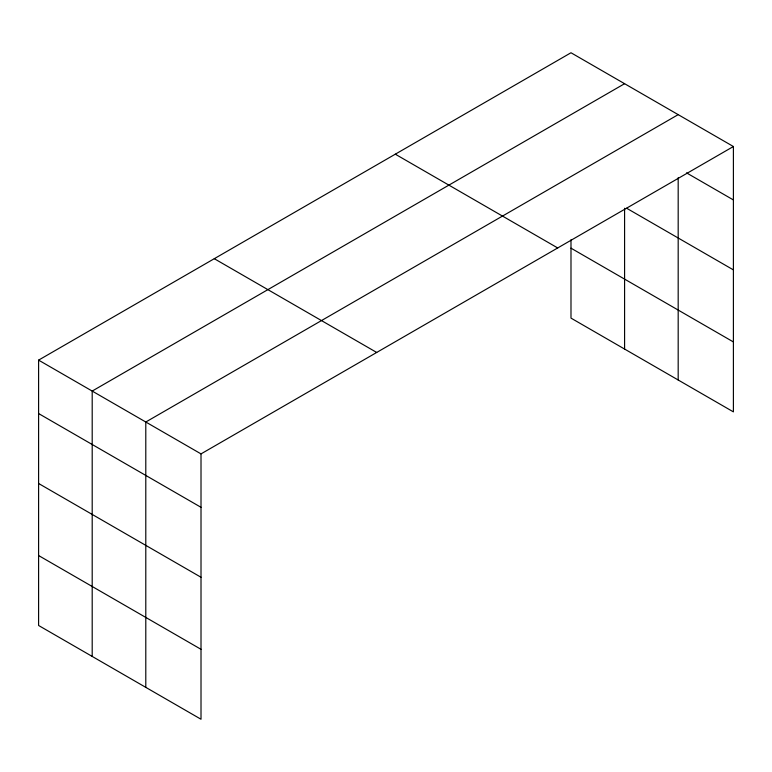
<?xml version="1.0" encoding="UTF-8"?>
<svg xmlns="http://www.w3.org/2000/svg" width="772" height="772" viewBox="0 0 772 772"><rect width="100%" height="100%" fill="white"/><g stroke="black" fill="none" stroke-linecap="round" stroke-linejoin="round"><path stroke-width="1.16" d="M733.4 146.516L201.01 453.888L201.01 719.243L38.6 625.484L38.6 360.128L570.99 52.757L733.4 146.516L733.4 411.872L570.99 318.112L570.99 239.764M624.587 83.694L92.196 391.066L92.196 656.422M678.183 114.642L145.792 422.014L145.792 687.369M686.52 172.87L733.4 199.938M626.652 208.247L733.4 269.882M570.99 248.169L733.4 341.938M395.303 154.188L557.712 247.957M214.288 258.697L376.697 352.457M38.6 360.128L201.01 453.888M38.6 413.551L201.01 507.31M38.6 483.484L201.01 577.253M38.6 555.541L201.01 649.31M678.183 177.705L678.183 379.998M624.587 208.257L624.587 349.05"/></g></svg>
